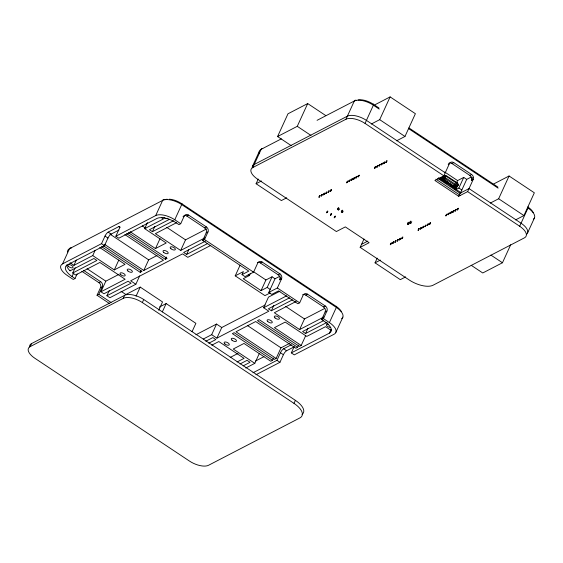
<?xml version="1.0" encoding="UTF-8"?>
<svg xmlns="http://www.w3.org/2000/svg" width="563" height="563" viewBox="0 0 563 563"><rect width="100%" height="100%" fill="white"/><g stroke="black" fill="none" stroke-linecap="round" stroke-linejoin="round"><path stroke-width="0.84" d="M443.158 180.132L443.412 178.175L442.652 180.322L446.572 183.116L450.076 183.953L444.355 179.463L443.158 180.132L446.572 183.116M441.258 179.069L443.201 178.365L441.885 180.646L442.807 178.225L439.992 178.865M454.376 186.304L457.93 184.017L456.311 187.366L450.09 183.96L451.054 186.093L455.594 188.499L457.93 184.017L445.79 176.043L440.723 178.696M327.166 211.287L326.631 212.856L327.434 211.463M330.938 213.792L330.411 215.362L331.213 213.975M334.718 216.305L334.19 217.874L334.985 216.488M319.46 195.797L318.918 197.331L319.608 195.896M321.733 194.622L321.191 196.156L321.888 194.721M324.014 193.44L323.465 194.974L324.161 193.538M326.287 192.257L325.745 193.792L326.434 192.356M328.56 191.082L328.018 192.616L328.708 191.181M330.84 189.9L330.291 191.434L330.988 189.998M327.652 211.034L327.089 212.617L327.919 211.209M331.424 213.539L330.868 215.129L331.698 213.722M347.223 181.399L346.681 182.933L347.378 181.497M335.203 216.051L334.64 217.642L335.478 216.234M349.503 180.223L348.954 181.758L349.651 180.322M351.776 179.041L351.235 180.575L351.924 179.14M354.05 177.866L353.508 179.4L354.197 177.964M356.323 176.683L355.781 178.218L356.478 176.782M358.603 175.501L358.054 177.035L358.751 175.6M374.993 167.007L374.444 168.541L375.141 167.105M377.266 165.825L376.724 167.359L377.414 165.923M379.539 164.642L378.998 166.176L379.687 164.741M381.813 163.467L381.271 165.001L381.967 163.566M384.093 162.285L383.544 163.819L384.24 162.383M386.366 161.109L385.824 162.644L386.514 161.208M390.828 243.258L390.286 244.785L390.975 243.357M393.108 242.076L392.559 243.61L393.255 242.174M395.381 240.894L394.839 242.428L395.529 240.992M397.654 239.718L397.112 241.253L397.802 239.817M399.927 238.536L399.385 240.07L400.075 238.635M402.207 237.354L401.658 238.888L402.355 237.459M418.598 228.859L418.049 230.394L418.745 228.958M420.871 227.677L420.329 229.211L421.018 227.776M423.144 226.502L422.602 228.036L423.292 226.6M425.417 225.32L424.875 226.854L425.565 225.418M427.697 224.137L427.148 225.672L427.845 224.236M429.97 222.962L429.428 224.496L430.118 223.061M446.36 214.461L445.812 215.995L446.508 214.559M448.634 213.278L448.092 214.813L448.781 213.377M450.907 212.103L450.365 213.637L451.054 212.202M453.187 210.921L452.638 212.455L453.335 211.019M455.46 209.746L454.918 211.28L455.608 209.844M457.733 208.563L457.191 210.098L457.881 208.662M455.01 188.612L455.706 186.726L458.31 184.847L457.416 182.891L445.657 175.297L439.999 178.605M409.512 222.814L408.21 224.574L407.401 224.004L407.886 222.765M411.785 221.639L410.483 223.398L409.674 222.828L410.16 221.583M441.955 180.273L442.807 178.225L441.244 179.618L440.913 179.231M444.355 179.463L445.79 176.043M339.327 209.197L338.433 209.985L337.519 209.429L338.173 207.909M343.099 211.709L342.205 212.497L341.298 211.934L341.952 210.421M442.652 180.322L443.827 179.52L445.657 175.297L441.814 178.38M320.002 195.46L319.312 197.05L320.15 195.558M322.275 194.277L321.586 195.875L322.423 194.383M324.548 193.102L323.859 194.692L324.703 193.2M326.829 191.92L326.132 193.51L326.976 192.018M329.102 190.744L328.412 192.335L329.249 190.843M331.375 189.562L330.685 191.153L331.523 189.661M347.765 181.061L347.075 182.651L347.913 181.159M350.038 179.886L349.349 181.476L350.193 179.984M352.318 178.703L351.622 180.294L352.466 178.802M354.591 177.521L353.902 179.118L354.739 177.626M356.865 176.346L356.175 177.936L357.012 176.444M359.138 175.163L358.448 176.754L359.293 175.262M375.528 166.669L374.838 168.26L375.683 166.768M377.808 165.487L377.111 167.077L377.956 165.585M380.081 164.305L379.385 165.895L380.229 164.403M382.354 163.129L381.665 164.72L382.502 163.228M384.628 161.947L383.938 163.537L384.782 162.045M386.908 160.765L386.211 162.362L387.055 160.87M391.369 242.913L390.68 244.511L391.517 243.019M393.643 241.738L392.953 243.329L393.79 241.837M395.923 240.556L395.226 242.146L396.07 240.654M398.196 239.381L397.499 240.971L398.344 239.479M400.469 238.198L399.779 239.789L400.617 238.297M402.742 237.016L402.052 238.606L402.89 237.114M419.132 228.522L418.443 230.112L419.28 228.62M421.413 227.339L420.716 228.93L421.56 227.438M423.686 226.157L422.989 227.755L423.833 226.263M425.959 224.982L425.269 226.572L426.107 225.08M428.232 223.8L427.542 225.39L428.38 223.898M430.512 222.624L429.815 224.215L430.66 222.723M446.902 214.123L446.206 215.713L447.05 214.221M449.175 212.941L448.479 214.531L449.323 213.039M451.449 211.765L450.759 213.356L451.596 211.864M453.722 210.583L453.032 212.174L453.869 210.682M456.002 209.401L455.305 210.998L456.15 209.506M458.275 208.226L457.578 209.816L458.423 208.324M337.519 209.429L338.757 207.613M341.298 211.934L342.536 210.126M407.401 224.004L408.576 222.202M409.674 222.828L410.849 221.02M77.117 273.963L75.034 278.516L73.239 279.445L67.293 275.49A14.955 6.742 24.6 0 1 62.563 263.871L69.509 248.691L162.658 200.393A1.872 1.576 62.6 0 1 164.241 199.612M30.135 346.639L123.276 298.341A14.955 6.742 24.6 0 1 142.333 302.535L293.992 403.375A18.699 8.431 24.6 0 1 299.903 417.908L208.549 465.277A14.955 6.742 24.6 0 1 189.492 461.083L34.864 358.265A14.955 6.742 24.6 0 1 30.135 346.639L31.521 343.606L124.669 295.308A14.955 6.742 24.6 0 1 143.727 299.502L295.385 400.342A18.699 8.431 24.6 0 1 302.042 414.417M66.73 264.92A14.955 6.742 24.6 0 0 70.086 270.845L70.396 270.184M70.016 262.745L73.922 265.342L76.35 260.029M139.666 275.912L135.845 284.259L109.876 297.728L106.9 295.751L131.08 283.21L128.111 281.233L103.93 293.773L100.953 291.796L125.134 279.255L99.862 262.449L75.681 274.99L72.718 273.006L75.146 267.692M75.034 278.516L72.057 276.539L73.45 273.505M73.922 265.342L92.733 255.588L95.161 250.282M62.563 263.871L101.523 243.666L104.999 236.08A3.737 1.112 -56.4 0 1 108.18 232.118L118.927 226.544L120.116 227.332M72.057 276.539A14.955 6.742 24.6 0 1 67.328 264.913L104.5 245.644L107.969 238.058A3.737 1.112 -56.4 0 1 111.15 234.095L118.828 230.112M323.451 318.63L329.397 322.585A14.955 6.742 24.6 0 1 334.126 334.211L294.273 354.873L291.303 352.895L329.362 333.162A14.955 6.742 24.6 0 0 324.633 321.536L321.663 319.559L323.451 318.63L326.927 311.043A3.737 3.146 62.6 0 0 325.344 306.033L307.497 294.168A3.737 3.146 62.6 0 0 303.133 295.223L299.664 302.81L297.869 303.738L278.544 290.888L271.76 294.407L268.783 292.429L277.362 287.982L281.528 278.875A3.737 3.146 62.6 0 0 279.945 273.864L262.105 261.999A3.737 3.146 62.6 0 0 257.741 263.055L253.568 272.161L244.996 276.609L242.02 274.631L248.804 271.113L202.715 240.464L204.503 239.535L207.979 231.949A3.737 3.146 62.6 0 0 206.396 226.938L188.556 215.073A3.737 3.146 62.6 0 0 184.192 216.129L180.716 223.715L178.921 224.644L175.952 222.666A14.955 6.742 24.6 0 0 156.894 218.472L118.828 238.212L115.851 236.235L119.328 228.648A3.737 1.112 -56.4 0 0 118.927 226.544M109.299 303.422L97.033 295.265L100.503 287.679L102.297 286.75A3.737 3.146 62.6 0 0 100.714 281.739L83.584 270.346M97.033 295.265L98.821 294.336L102.297 286.75M100.953 291.796L105.816 281.176L119.074 274.301M92.733 255.588L114.289 269.923L118.807 260.064M106.9 295.751L109.335 290.438M130.173 231.731L155.487 248.564L166.233 242.991L144.677 228.655L147.457 222.582M115.851 236.235L155.712 215.566L162.658 200.393A14.955 6.742 24.6 0 1 181.715 204.587L336.343 307.412A14.955 6.742 24.6 0 1 341.671 318.672M169.421 219.338L149.441 229.704L152.418 231.682L154.846 226.368M123.276 298.341L124.669 295.308M101.523 246.594L140.208 272.323L140.905 270.803M104.38 244.258L143.79 270.465L148.653 259.846L156.993 255.518M155.487 248.564L160.005 238.698M136.049 296.194L140.222 287.095L162.524 301.923L158.703 310.269M155.712 215.566A14.955 6.742 24.6 0 1 174.769 219.76L181.715 204.587A1.872 0.556 -56.4 0 0 181.511 203.539A13.09 5.897 24.6 0 0 169.364 199.168M142.333 302.535L143.727 299.502M126.605 233.596L165.29 259.318L166.331 257.045M176.451 222.737L155.388 233.659L180.667 250.465L185.53 239.845L206.586 228.923M205.481 241.112L183.637 252.442L186.613 254.42L188.696 249.866M162.327 311.909L166.148 303.563L195.882 323.338L192.06 331.677M202.715 240.464L206.185 232.878L207.979 231.949M252.428 166.402L259.374 151.229M467.635 191.631L473.194 179.491A3.737 3.146 62.6 0 0 471.611 174.481L453.764 162.616A3.737 3.146 62.6 0 0 449.401 163.671L443.848 175.811L434.889 180.456L458.676 196.276L467.635 191.631L519.677 226.235A14.955 6.742 24.6 0 1 524.406 237.86L433.053 285.23A18.699 8.431 24.6 0 1 409.224 279.987L360.158 247.361L369.117 242.716L345.33 226.896L336.371 231.541L257.565 179.14A14.955 6.742 24.6 0 1 252.836 167.514L261.176 149.308L281.359 138.843M291.289 145.669L277.566 136.542L287.989 113.782L307.694 103.564L325.745 115.57M286.708 197.789L281.38 200.555L256.102 183.749L258.255 179.041M277.566 136.542L297.271 126.323L307.694 103.564M270.163 292.915L264.948 295.624L235.214 275.849L240.077 265.229M203.271 339.039L211.674 334.682L216.537 324.063L221.745 327.525L265.159 305.005M242.02 274.631L243.413 271.598L235.214 275.849M211.674 334.682L216.882 338.145L221.745 327.525M280.311 276.039L275.033 278.769L272.063 276.792L267.2 287.419L261.063 290.599L243.223 278.734L249.36 275.553L250.401 273.273M261.063 290.599L265.926 279.973L272.063 276.792M252.836 167.514L345.985 119.215L354.317 101.009A1.872 1.576 62.6 0 1 356.499 100.481M268.783 292.429L275.033 278.769M216.882 338.145L268.825 311.205L263.625 307.75L268.488 297.123L279.945 291.184M257.488 262.513A3.737 3.146 62.6 0 1 260.31 262.928L278.15 274.793A3.737 3.146 62.6 0 1 279.734 279.804L280.782 277.531M289.452 297.876L268.389 308.798L271.359 310.776L273.794 305.463M245.764 368.033L254.793 363.353L259.311 353.494M345.985 119.215A14.955 6.742 24.6 0 1 365.042 123.41L373.382 105.204A1.872 0.556 -56.4 0 0 373.178 104.148A13.09 5.897 24.6 0 0 358.159 99.933M371.327 124.001L379.694 119.659L390.117 96.899L415.395 113.705L404.973 136.464L396.598 140.806M254.793 363.353L233.237 349.018L243.983 343.444L270.747 361.242L272.534 360.313L273.583 358.04M272.534 360.313L232.392 333.62L234.187 332.691L274.329 359.384L276.123 358.455L280.986 347.835L289.319 343.514M252.963 372.776L276.968 360.327L280.444 352.741A3.737 1.112 -56.4 0 1 283.625 348.779L291.303 344.795M255.94 374.754L279.945 362.305L283.414 354.718A3.737 1.112 -56.4 0 1 286.595 350.756L294.273 346.773M296.18 301.423L274.336 312.746L299.615 329.559L304.477 318.94L324.752 308.418M291.303 352.895L294.076 346.829M276.123 358.455L235.974 331.762L255.679 321.543L295.821 348.237L297.616 347.308L298.657 345.035M323.634 320.621L302.584 331.537L305.561 333.514L307.989 328.201M297.616 347.308L257.474 320.614L259.261 319.685L299.403 346.379L301.198 345.45L305.716 335.59M321.663 319.559L325.132 311.972L326.927 311.043M360.158 247.361L363.98 239.015M329.397 322.585L336.343 307.412A1.872 0.556 -56.4 0 0 336.146 306.356L181.511 203.539M293.992 403.375L295.385 400.342M329.362 333.162L331.058 329.461M335.928 332.283L342.881 317.11M405.656 276.883L400.321 279.649L375.049 262.844L377.203 258.128M453.088 186.663L452.807 187.268L455.72 185.776L445.509 178.978L442.398 180.35L442.68 179.745L445.945 178.042L456.157 184.833M456.551 182.862L457.592 180.589L463.729 177.408L466.699 179.386L471.224 177.042M455.798 189.618L458.866 188.028L463.729 177.408M458.676 196.276L460.07 193.236L469.021 188.598L521.064 223.201A14.955 6.742 24.6 0 1 526.391 234.454M460.45 193.039L466.699 179.386M448.859 163.263A3.737 3.146 62.6 0 1 451.976 163.544L469.816 175.41A3.737 3.146 62.6 0 1 471.4 180.42L472.793 177.387M490.267 203.095L498.642 198.753L509.065 175.994L534.343 192.799L523.921 215.559L515.546 219.901M471.196 265.3L482.751 272.978L502.456 262.759L510.718 244.715M519.677 226.235L528.01 208.029A1.872 0.556 -56.4 0 0 527.812 206.973A13.09 5.897 24.6 0 1 533.217 212.547M527.594 232.899L534.54 217.726M338.433 209.985L339.186 208.416M342.205 212.497L342.966 210.928M455.594 188.499L456.48 187.993L458.31 184.847L454.517 186.613M454.777 189.238L458.31 184.847M441.547 180.251L442.807 178.225M408.21 224.574L408.548 224.116M410.483 223.398L410.821 222.934M451.054 186.093L454.967 188.028L456.431 186.853M440.414 179.287L441.92 178.394M454.552 184.39L457.416 182.891M454.25 188.021L453.933 187.648L455.706 186.726L456.129 187.05M317.06 120.327L354.317 101.009A14.955 6.742 24.6 0 1 373.382 105.204L379.216 109.081M374.895 104.795L390.117 96.899M144.677 228.655L163.481 218.901L161.532 217.599M70.086 270.845L93.915 258.494L96.885 260.472L72.718 273.006M152.418 231.682L173.467 220.766M182.996 216.748L184.192 216.129M183.939 215.587A3.737 3.146 62.6 0 1 186.761 216.002L188.556 215.073M256.102 183.749L261.429 180.983M114.289 269.923L125.035 264.35L99.721 247.516M81.79 271.275L98.919 282.668L100.714 281.739M186.761 216.002L204.601 227.867L206.396 226.938M180.667 250.465L204.848 237.924M140.208 272.323L142.003 271.394L103.318 245.672M143.79 270.465L163.495 260.247L124.81 234.525M165.29 259.318L167.077 258.389L128.392 232.667M186.613 254.42L207.677 243.498M210.71 245.44L187.796 257.326L182.588 253.864L130.644 280.803L135.845 284.259M140.222 287.095L125.887 294.519L121.01 291.275M159.406 307.06L166.148 303.563M448.211 164.29L449.401 163.671M260.31 262.928L262.105 261.999M451.976 163.544L453.764 162.616M278.15 274.793L279.945 273.864M469.816 175.41L471.611 174.481M279.734 279.804L281.528 278.875M471.4 180.42L473.194 179.491M361.552 244.328L367.787 241.091M195.917 334.76L216.537 324.063M493.835 183.883L509.065 175.994M263.625 307.75L286.539 295.864M205.84 341.227L212.856 337.589L215.833 339.566L208.81 343.205M271.359 310.776L292.422 299.854M302.591 294.815A3.737 3.146 62.6 0 1 305.709 295.096L307.497 294.168M211.787 345.182L218.803 341.544L244.082 358.349L237.065 361.995M375.049 262.844L380.377 260.078M305.709 295.096L323.549 306.962L325.344 306.033M230.225 357.435L238.022 353.395M299.615 329.559L323.795 317.018M240.042 363.965L247.058 360.327L250.028 362.305L243.11 365.894M305.561 333.514L327.075 322.353M255.384 361.108L263.941 356.668M454.967 188.028L456.311 187.366M440.069 178.886L443.201 178.365M440.97 179.147L441.617 179.168L441.279 178.992M440.062 179.069L441.617 179.168M453.933 187.648L454.397 187.711M450.09 183.96L456.48 187.993M410.167 222.547L411.06 223.131M407.894 223.729L408.787 224.306M373.178 104.148L379.012 108.033M408.921 127.914L497.903 187.085M408.393 128.484L498.107 188.141M379.694 119.659L404.973 136.464M498.642 198.753L523.921 215.559M444.749 172.046L457.592 180.589M445.234 172.778L366.436 120.376A14.955 6.742 24.6 0 0 347.371 116.182L254.23 164.48A14.955 6.742 24.6 0 0 252.245 167.802M365.042 123.41L443.848 175.811M458.866 188.028L461.836 190.005M438.493 177.718L461.196 192.813M437.718 178.38L460.07 193.236M435.917 179.175L460.084 195.241M297.271 126.323L310.994 135.451M490.901 255.081L502.456 262.759M253.083 271.436L265.926 279.973M174.769 219.76L180.716 223.715M204.503 239.535L253.568 272.161M277.362 287.982L299.664 302.81M248.17 274.758L249.36 275.553M267.2 287.419L270.17 289.396M166.754 227.353L185.53 239.845M285.694 306.448L304.477 318.94M142.27 225.918L145.887 228.318M301.198 345.45L274.434 327.659L285.181 322.085L306.744 336.421L325.548 326.667L330.755 330.129A14.955 6.742 24.6 0 0 331.494 329.651M108.18 232.118L111.15 234.095M283.625 348.779L286.595 350.756M109.968 234.117L148.653 259.846M247.41 325.505L280.986 347.835M104.999 236.08L107.969 238.058M280.444 352.741L283.414 354.718M101.523 243.666L104.5 245.644M276.968 360.327L279.945 362.305M87.04 268.692L105.816 281.176M98.821 294.336L111.024 302.451M442.673 177.943L444.13 178.914M443.827 179.52L450.076 183.953M341.861 211.653L342.586 212.265M338.089 209.14L338.806 209.753M259.318 153.417A14.955 6.742 24.6 0 1 261.176 149.308A1.872 1.576 62.6 0 1 262.759 148.519M528.01 208.029A14.955 6.742 24.6 0 1 533.337 219.281M376.584 166.367A0.95 0.429 24.6 0 1 376.365 166.535M378.843 165.226A0.95 0.429 24.6 0 1 378.639 165.353M381.06 164.114A0.95 0.429 24.6 0 1 380.855 164.185M429.287 223.37A0.95 0.429 24.6 0 1 429.287 223.504M447.937 213.637A0.95 0.429 24.6 0 1 447.874 213.926M450.231 212.511A0.95 0.429 24.6 0 1 450.111 212.772M452.511 211.421A0.95 0.429 24.6 0 1 452.385 211.597M454.777 210.273A0.95 0.429 24.6 0 1 454.608 210.435M457.036 209.14A0.95 0.429 24.6 0 1 456.882 209.26M348.779 180.526A0.95 0.429 24.6 0 1 348.779 180.836M351.023 179.294A0.95 0.429 24.6 0 1 351.016 179.688M353.332 178.168A0.95 0.429 24.6 0 1 353.297 178.513M355.626 177.042A0.95 0.429 24.6 0 1 355.527 177.359M357.927 175.959A0.95 0.429 24.6 0 1 357.801 176.177M98.919 282.668A3.737 3.146 62.6 0 1 100.503 287.679M204.601 227.867A3.737 3.146 62.6 0 1 206.185 232.878M323.549 306.962A3.737 3.146 62.6 0 1 325.132 311.972M336.146 306.356A13.09 5.897 24.6 0 1 341.269 311.381M165.332 199.64A13.09 5.897 24.6 0 1 167.148 199.218M67.532 252.02A14.955 6.742 24.6 0 1 69.509 248.691A1.872 1.576 62.6 0 1 71.41 248.009M330.755 327.385A2.801 1.267 24.6 0 1 326.631 325.534A2.801 1.267 24.6 0 1 328.616 324.288M167.999 218.134A2.801 1.267 24.6 0 1 163.889 217.571M29.536 346.928A14.955 6.742 24.6 0 1 31.521 343.606M232.019 340.214A2.801 1.267 24.6 0 0 236.376 341.129A2.801 1.267 24.6 0 0 233.195 338.342A2.801 1.267 24.6 0 0 232.019 340.214M267.84 321.635A2.801 1.267 24.6 0 0 272.203 322.55A2.801 1.267 24.6 0 0 269.015 319.77A2.801 1.267 24.6 0 0 267.84 321.635M127.942 271.007A2.801 1.267 24.6 0 0 132.298 271.922A2.801 1.267 24.6 0 0 129.117 269.135A2.801 1.267 24.6 0 0 127.942 271.007M163.763 252.428A2.801 1.267 24.6 0 0 168.126 253.343A2.801 1.267 24.6 0 0 164.938 250.563A2.801 1.267 24.6 0 0 163.763 252.428M68.651 266.559A2.801 1.267 24.6 0 0 73.007 267.474A2.801 1.267 24.6 0 0 69.819 264.687A2.801 1.267 24.6 0 0 68.651 266.559M170.927 248.712A2.801 1.267 24.6 0 0 175.29 249.627A2.801 1.267 24.6 0 0 172.102 246.847A2.801 1.267 24.6 0 0 170.927 248.712M120.778 274.723A2.801 1.267 24.6 0 0 125.134 275.638A2.801 1.267 24.6 0 0 121.946 272.851A2.801 1.267 24.6 0 0 120.778 274.723M275.011 317.919A2.801 1.267 24.6 0 0 279.368 318.841A2.801 1.267 24.6 0 0 276.18 316.054A2.801 1.267 24.6 0 0 275.011 317.919M224.855 343.93A2.801 1.267 24.6 0 0 229.211 344.845A2.801 1.267 24.6 0 0 226.03 342.058A2.801 1.267 24.6 0 0 224.855 343.93"/></g></svg>
